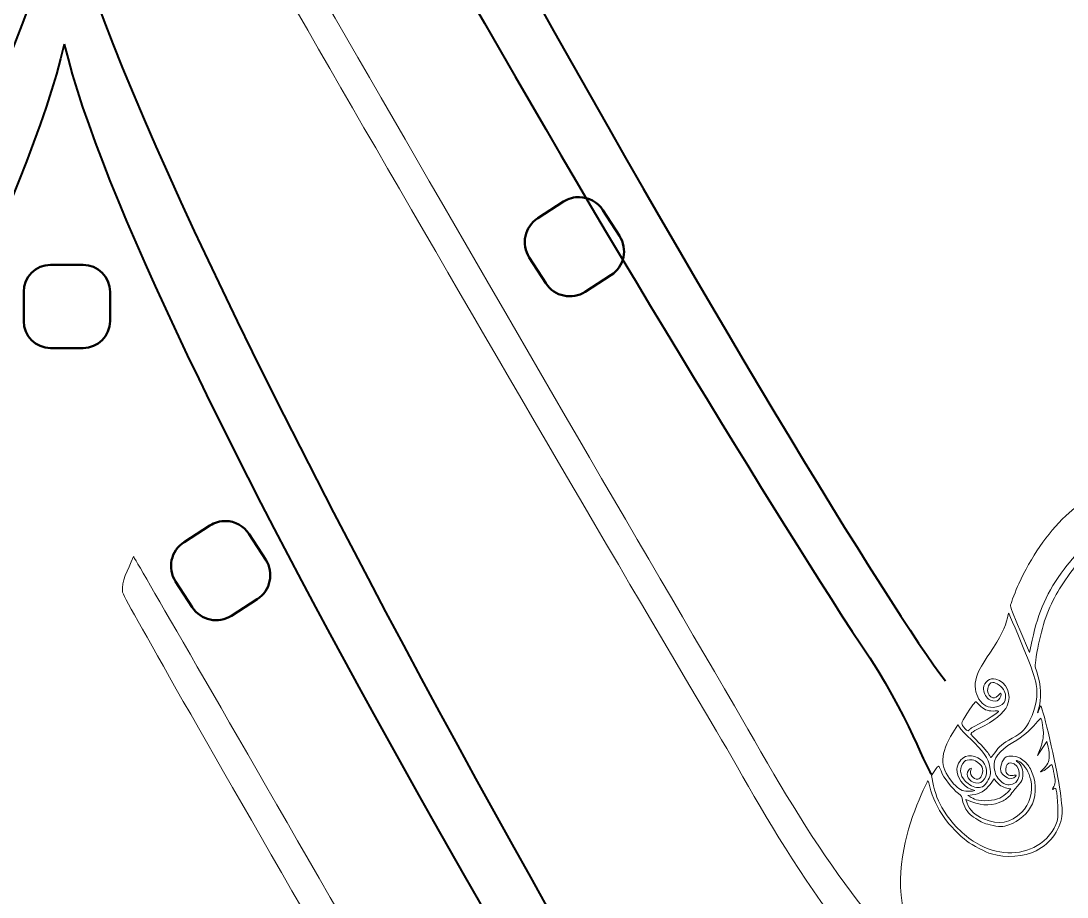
# Model space of a CAD drawing. Header units: centimetres. Extents: x -23.9 to 25.8, y -49.2 to 14.5.
# Drawn here: x -15.14 to -9.07, y 2.59 to 7.68 of the extents above; entities that cross this region are included whole.
import ezdxf

# ---------------------------------------------------------------- set-up
doc = ezdxf.new("R2010")
doc.units = ezdxf.units.CM
doc.header["$MEASUREMENT"] = 0
doc.layers.add('layer 1', color=7, linetype='Continuous')

msp = doc.modelspace()

# ---------------------------------------------------------------- linework, layer by layer
at = {"layer": 'layer 1', "color": 5, "lineweight": 40}
for points in [[(-14.87759, 13.48093), (-15.36883, 11.4092), (-19.29638, 4.65681), (-19.92464, 3.84612)], [(-14.8591, 13.48093), (-14.36783, 11.4092), (-10.40775, 4.65681), (-9.77953, 3.84612)], [(-14.9068, 8.37737), (-15.39804, 6.3055), (-19.32559, -0.44676), (-19.95371, -1.25758)], [(-14.88831, 8.37737), (-14.39704, 6.3055), (-10.437, -0.44676), (-9.80874, -1.25758)]]:
    msp.add_open_spline(points, degree=3, dxfattribs=at)
for points in [[(-14.86365, 12.64558), (-15.28134, 10.8843), (-18.15564, 6.04243), (-19.38291, 4.13204), (-19.38291, 4.13204), (-19.68045, 3.71506), (-19.80335, 3.35278), (-19.84375, 3.30426)], [(-14.86365, 12.64558), (-14.44597, 10.8843), (-11.5485, 6.04243), (-10.32122, 4.13204), (-10.32122, 4.13204), (-10.02372, 3.71506), (-9.90078, 3.35278), (-9.86042, 3.30426)], [(-14.89286, 7.54189), (-15.31055, 5.78074), (-18.18488, 0.93887), (-19.41202, -0.97152), (-19.41202, -0.97152), (-19.70966, -1.38864), (-19.83246, -1.75078), (-19.87296, -1.79944)], [(-14.89286, 7.54189), (-14.47518, 5.78074), (-11.57771, 0.93887), (-10.35043, -0.97152), (-10.35043, -0.97152), (-10.05293, -1.38864), (-9.92999, -1.75078), (-9.88963, -1.79944)]]:
    msp.add_open_spline(points, degree=3, knots=[0, 0, 0, 0, 0.3333333, 0.3333333, 0.3333333, 0.3333333, 1, 1, 1, 1], dxfattribs=at)
at = {"layer": 'layer 1', "color": 5, "lineweight": 20}
for points, knots in [([(-8.34443, 4.38492), (-8.3421, 4.383), (-8.32788, 4.36355), (-8.31303, 4.34164), (-8.31303, 4.34164), (-8.31303, 4.34164), (-8.28601, 4.30184), (-8.28601, 4.30184), (-8.28601, 4.30184), (-8.28601, 4.30184), (-8.31426, 4.30376), (-8.31426, 4.30376), (-8.31426, 4.30376), (-8.38729, 4.30857), (-8.48402, 4.25843), (-8.53186, 4.19103), (-8.53186, 4.19103), (-8.55983, 4.15136), (-8.57909, 4.09732), (-8.58629, 4.0385), (-8.58629, 4.0385), (-8.59663, 3.95249), (-8.58283, 3.86073), (-8.54107, 3.73945), (-8.54107, 3.73945), (-8.53034, 3.70802), (-8.5138, 3.65927), (-8.50455, 3.63086), (-8.50455, 3.63086), (-8.4952, 3.6026), (-8.47838, 3.55202), (-8.46723, 3.51854), (-8.46723, 3.51854), (-8.43347, 3.41783), (-8.42627, 3.39535), (-8.39995, 3.31076), (-8.39995, 3.31076), (-8.38605, 3.2661), (-8.37022, 3.2125), (-8.36454, 3.19154), (-8.36454, 3.19154), (-8.35903, 3.17061), (-8.34499, 3.11825), (-8.33342, 3.07511), (-8.33342, 3.07511), (-8.32196, 3.0321), (-8.30336, 2.95464), (-8.29207, 2.90313), (-8.29207, 2.90313), (-8.27359, 2.81907), (-8.26809, 2.78915), (-8.25073, 2.67821), (-8.25073, 2.67821), (-8.22332, 2.50431), (-8.22593, 2.30272), (-8.25733, 2.16916), (-8.25733, 2.16916), (-8.31218, 1.93587), (-8.47767, 1.73522), (-8.7001, 1.63272), (-8.7001, 1.63272), (-8.94761, 1.51848), (-9.22168, 1.52703), (-9.50764, 1.65765), (-9.50764, 1.65765), (-9.55188, 1.67791), (-9.62752, 1.71923), (-9.69119, 1.7581), (-9.69119, 1.7581), (-10.38944, 2.20072), (-10.79913, 3.03321), (-11.10728, 3.55313), (-11.10728, 3.55313), (-12.34461, 5.63964), (-14.5434, 9.45557), (-14.52576, 9.46382), (-14.52576, 9.46382), (-14.53155, 9.53122), (-14.49874, 9.58509), (-14.46209, 9.67079), (-14.46209, 9.67079), (-14.46057, 9.67564), (-12.22057, 5.77152), (-11.00321, 3.70072), (-11.00321, 3.70072), (-10.58883, 2.96608), (-10.23704, 2.39091), (-9.72605, 1.99637), (-9.72605, 1.99637), (-9.46587, 1.80332), (-9.2075, 1.71015), (-8.98606, 1.7296), (-8.98606, 1.7296), (-8.8634, 1.74033), (-8.74296, 1.79464), (-8.63106, 1.88984), (-8.63106, 1.88984), (-8.59924, 1.91686), (-8.58559, 1.93311), (-8.53542, 2.00394), (-8.53542, 2.00394), (-8.46846, 2.0985), (-8.45439, 2.12895), (-8.42394, 2.24457), (-8.42394, 2.24457), (-8.34746, 2.53463), (-8.40768, 2.94596), (-8.59867, 3.43671), (-8.59867, 3.43671), (-8.63215, 3.52282), (-8.63741, 3.53755), (-8.66083, 3.6128), (-8.66083, 3.6128), (-8.74628, 3.88801), (-8.7522, 4.067), (-8.68066, 4.20866), (-8.68066, 4.20866), (-8.63935, 4.29067), (-8.55747, 4.3509), (-8.45799, 4.3728), (-8.45799, 4.3728), (-8.41706, 4.38175), (-8.34979, 4.38892), (-8.34443, 4.38492)], [0, 0, 0, 0, 0.03125, 0.03125, 0.03125, 0.03125, 0.0625, 0.0625, 0.0625, 0.0625, 0.09375, 0.09375, 0.09375, 0.09375, 0.125, 0.125, 0.125, 0.125, 0.15625, 0.15625, 0.15625, 0.15625, 0.1875, 0.1875, 0.1875, 0.1875, 0.21875, 0.21875, 0.21875, 0.21875, 0.25, 0.25, 0.25, 0.25, 0.28125, 0.28125, 0.28125, 0.28125, 0.3125, 0.3125, 0.3125, 0.3125, 0.34375, 0.34375, 0.34375, 0.34375, 0.375, 0.375, 0.375, 0.375, 0.40625, 0.40625, 0.40625, 0.40625, 0.4375, 0.4375, 0.4375, 0.4375, 0.46875, 0.46875, 0.46875, 0.46875, 0.5, 0.5, 0.5, 0.5, 0.53125, 0.53125, 0.53125, 0.53125, 0.5625, 0.5625, 0.5625, 0.5625, 0.59375, 0.59375, 0.59375, 0.59375, 0.625, 0.625, 0.625, 0.625, 0.65625, 0.65625, 0.65625, 0.65625, 0.6875, 0.6875, 0.6875, 0.6875, 0.71875, 0.71875, 0.71875, 0.71875, 0.75, 0.75, 0.75, 0.75, 0.78125, 0.78125, 0.78125, 0.78125, 0.8125, 0.8125, 0.8125, 0.8125, 0.84375, 0.84375, 0.84375, 0.84375, 0.875, 0.875, 0.875, 0.875, 0.90625, 0.90625, 0.90625, 0.90625, 0.9375, 0.9375, 0.9375, 0.9375, 1, 1, 1, 1]), ([(-8.19118, 5.1099), (-8.19118, 5.10882), (-8.20332, 5.09694), (-8.21834, 5.08331), (-8.21834, 5.08331), (-8.23404, 5.06911), (-8.26752, 5.029), (-8.29715, 4.9892), (-8.29715, 4.9892), (-8.29715, 4.9892), (-8.34855, 4.91988), (-8.34855, 4.91988), (-8.34855, 4.91988), (-8.34855, 4.91988), (-8.39032, 4.91133), (-8.39032, 4.91133), (-8.39032, 4.91133), (-8.43703, 4.90184), (-8.54135, 4.87509), (-8.54357, 4.87206), (-8.54357, 4.87206), (-8.54438, 4.87095), (-8.56273, 4.86422), (-8.58449, 4.85719), (-8.58449, 4.85719), (-8.63547, 4.8405), (-8.76116, 4.78), (-8.81736, 4.745), (-8.81736, 4.745), (-8.92873, 4.67568), (-9.00811, 4.60266), (-9.08953, 4.49448), (-9.08953, 4.49448), (-9.18753, 4.36466), (-9.24069, 4.24628), (-9.27558, 4.08204), (-9.27558, 4.08204), (-9.27558, 4.08204), (-9.29086, 4.00996), (-9.29086, 4.00996), (-9.29086, 4.00996), (-9.29086, 4.00996), (-9.34723, 4.1413), (-9.34723, 4.1413), (-9.34723, 4.1413), (-9.38664, 4.23319), (-9.40276, 4.2766), (-9.40071, 4.28612), (-9.40071, 4.28612), (-9.39754, 4.3014), (-9.3708, 4.37102), (-9.35397, 4.40793), (-9.35397, 4.40793), (-9.2819, 4.56599), (-9.18905, 4.70048), (-9.08099, 4.80288), (-9.08099, 4.80288), (-8.88188, 4.99155), (-8.62997, 5.09889), (-8.35145, 5.11377), (-8.35145, 5.11377), (-8.29701, 5.11666), (-8.19189, 5.11417), (-8.19118, 5.1099)], [0, 0, 0, 0, 0.0588235, 0.0588235, 0.0588235, 0.0588235, 0.1176471, 0.1176471, 0.1176471, 0.1176471, 0.1764706, 0.1764706, 0.1764706, 0.1764706, 0.2352941, 0.2352941, 0.2352941, 0.2352941, 0.2941176, 0.2941176, 0.2941176, 0.2941176, 0.3529412, 0.3529412, 0.3529412, 0.3529412, 0.4117647, 0.4117647, 0.4117647, 0.4117647, 0.4705882, 0.4705882, 0.4705882, 0.4705882, 0.5294118, 0.5294118, 0.5294118, 0.5294118, 0.5882353, 0.5882353, 0.5882353, 0.5882353, 0.6470588, 0.6470588, 0.6470588, 0.6470588, 0.7058824, 0.7058824, 0.7058824, 0.7058824, 0.7647059, 0.7647059, 0.7647059, 0.7647059, 0.8235294, 0.8235294, 0.8235294, 0.8235294, 0.8823529, 0.8823529, 0.8823529, 0.8823529, 1, 1, 1, 1]), ([(-8.37159, 4.87014), (-8.37036, 4.86752), (-8.37268, 4.85786), (-8.37695, 4.84851), (-8.37695, 4.84851), (-8.39819, 4.8011), (-8.41594, 4.71068), (-8.41594, 4.65004), (-8.41594, 4.65004), (-8.41594, 4.58076), (-8.39075, 4.47395), (-8.36235, 4.42267), (-8.36235, 4.42267), (-8.35572, 4.41069), (-8.35642, 4.41042), (-8.40839, 4.40366), (-8.40839, 4.40366), (-8.49051, 4.39293), (-8.54396, 4.37334), (-8.60735, 4.33105), (-8.60735, 4.33105), (-8.633, 4.31382), (-8.64249, 4.30349), (-8.676, 4.25594), (-8.676, 4.25594), (-8.71058, 4.20688), (-8.71622, 4.19601), (-8.72726, 4.15728), (-8.72726, 4.15728), (-8.76667, 4.01851), (-8.75827, 3.8792), (-8.69706, 3.65967), (-8.69706, 3.65967), (-8.676, 3.58386), (-8.66454, 3.55081), (-8.60859, 3.40279), (-8.60859, 3.40279), (-8.5761, 3.31668), (-8.54784, 3.23494), (-8.52, 3.14634), (-8.52, 3.14634), (-8.47326, 2.99792), (-8.43043, 2.78764), (-8.41925, 2.65274), (-8.41925, 2.65274), (-8.39004, 2.30134), (-8.47548, 2.0453), (-8.67516, 1.88573), (-8.67516, 1.88573), (-8.82537, 1.7657), (-8.97378, 1.72684), (-9.16382, 1.75756), (-9.16382, 1.75756), (-9.3067, 1.78085), (-9.48298, 1.85568), (-9.63884, 1.95929), (-9.63884, 1.95929), (-10.27038, 2.41073), (-9.99313, 3.02935), (-9.88578, 3.25756), (-9.88578, 3.25756), (-9.88025, 3.27092), (-9.87986, 3.27011), (-9.86977, 3.2304), (-9.86977, 3.2304), (-9.85365, 3.16674), (-9.82775, 3.11162), (-9.7827, 3.04546), (-9.7827, 3.04546), (-9.76175, 3.01461), (-9.68982, 2.94115), (-9.65634, 2.91635), (-9.65634, 2.91635), (-9.62035, 2.88977), (-9.54539, 2.85046), (-9.51258, 2.84097), (-9.51258, 2.84097), (-9.42523, 2.81591), (-9.32395, 2.82277), (-9.25241, 2.85901), (-9.25241, 2.85901), (-9.16686, 2.90215), (-9.10498, 2.99172), (-9.10195, 3.07676), (-9.10195, 3.07676), (-9.10085, 3.1065), (-9.10223, 3.12114), (-9.11352, 3.20765), (-9.11352, 3.20765), (-9.12675, 3.30827), (-9.20048, 3.63884), (-9.22129, 3.69012), (-9.22129, 3.69012), (-9.22651, 3.70308), (-9.22679, 3.70321), (-9.23036, 3.69177), (-9.23036, 3.69177), (-9.23244, 3.68531), (-9.23755, 3.67303), (-9.24168, 3.66462), (-9.24168, 3.66462), (-9.24623, 3.65566), (-9.24581, 3.66034), (-9.24055, 3.67592), (-9.24055, 3.67592), (-9.21907, 3.74262), (-9.22224, 3.82088), (-9.24951, 3.89808), (-9.24951, 3.89808), (-9.26098, 3.93045), (-9.26098, 3.93583), (-9.248, 4.01023), (-9.248, 4.01023), (-9.22514, 4.14267), (-9.18848, 4.25345), (-9.13694, 4.34605), (-9.13694, 4.34605), (-9.08995, 4.43055), (-8.99654, 4.5529), (-8.94704, 4.59479), (-8.94704, 4.59479), (-8.85444, 4.67306), (-8.78928, 4.71798), (-8.71072, 4.75769), (-8.71072, 4.75769), (-8.69403, 4.7661), (-8.67999, 4.77354), (-8.67957, 4.77421), (-8.67957, 4.77421), (-8.67653, 4.77848), (-8.55211, 4.8266), (-8.51436, 4.83801), (-8.51436, 4.83801), (-8.44268, 4.85978), (-8.37378, 4.87536), (-8.37145, 4.87014), (-8.37145, 4.87014), (-8.37145, 4.87014), (-8.37159, 4.87014), (-8.37159, 4.87014)], [0, 0, 0, 0, 0.0277778, 0.0277778, 0.0277778, 0.0277778, 0.0555556, 0.0555556, 0.0555556, 0.0555556, 0.0833333, 0.0833333, 0.0833333, 0.0833333, 0.1111111, 0.1111111, 0.1111111, 0.1111111, 0.1388889, 0.1388889, 0.1388889, 0.1388889, 0.1666667, 0.1666667, 0.1666667, 0.1666667, 0.1944444, 0.1944444, 0.1944444, 0.1944444, 0.2222222, 0.2222222, 0.2222222, 0.2222222, 0.25, 0.25, 0.25, 0.25, 0.2777778, 0.2777778, 0.2777778, 0.2777778, 0.3055556, 0.3055556, 0.3055556, 0.3055556, 0.3333333, 0.3333333, 0.3333333, 0.3333333, 0.3611111, 0.3611111, 0.3611111, 0.3611111, 0.3888889, 0.3888889, 0.3888889, 0.3888889, 0.4166667, 0.4166667, 0.4166667, 0.4166667, 0.4444444, 0.4444444, 0.4444444, 0.4444444, 0.4722222, 0.4722222, 0.4722222, 0.4722222, 0.5, 0.5, 0.5, 0.5, 0.5277778, 0.5277778, 0.5277778, 0.5277778, 0.5555556, 0.5555556, 0.5555556, 0.5555556, 0.5833333, 0.5833333, 0.5833333, 0.5833333, 0.6111111, 0.6111111, 0.6111111, 0.6111111, 0.6388889, 0.6388889, 0.6388889, 0.6388889, 0.6666667, 0.6666667, 0.6666667, 0.6666667, 0.6944444, 0.6944444, 0.6944444, 0.6944444, 0.7222222, 0.7222222, 0.7222222, 0.7222222, 0.75, 0.75, 0.75, 0.75, 0.7777778, 0.7777778, 0.7777778, 0.7777778, 0.8055556, 0.8055556, 0.8055556, 0.8055556, 0.8333333, 0.8333333, 0.8333333, 0.8333333, 0.8611111, 0.8611111, 0.8611111, 0.8611111, 0.8888889, 0.8888889, 0.8888889, 0.8888889, 0.9166667, 0.9166667, 0.9166667, 0.9166667, 0.9444444, 0.9444444, 0.9444444, 0.9444444, 1, 1, 1, 1]), ([(-8.37364, -0.71878), (-8.37117, -0.7207), (-8.35713, -0.74015), (-8.34224, -0.76205), (-8.34224, -0.76205), (-8.34224, -0.76205), (-8.31522, -0.80186), (-8.31522, -0.80186), (-8.31522, -0.80186), (-8.31522, -0.80186), (-8.34347, -0.79994), (-8.34347, -0.79994), (-8.34347, -0.79994), (-8.4165, -0.79513), (-8.51323, -0.84527), (-8.56093, -0.91267), (-8.56093, -0.91267), (-8.58904, -0.95234), (-8.60834, -1.00625), (-8.6155, -1.0652), (-8.6155, -1.0652), (-8.62584, -1.15108), (-8.6119, -1.24297), (-8.57028, -1.36425), (-8.57028, -1.36425), (-8.55955, -1.39567), (-8.54301, -1.44447), (-8.53362, -1.47283), (-8.53362, -1.47283), (-8.52441, -1.5011), (-8.50759, -1.55167), (-8.49644, -1.58515), (-8.49644, -1.58515), (-8.46268, -1.68573), (-8.45538, -1.70821), (-8.42916, -1.79297), (-8.42916, -1.79297), (-8.41526, -1.83759), (-8.39928, -1.8912), (-8.39378, -1.91216), (-8.39378, -1.91216), (-8.3881, -1.93309), (-8.3742, -1.98548), (-8.36263, -2.02845), (-8.36263, -2.02845), (-8.3512, -2.07159), (-8.33243, -2.14905), (-8.32128, -2.20057), (-8.32128, -2.20057), (-8.3028, -2.28463), (-8.2973, -2.31454), (-8.2798, -2.42549), (-8.2798, -2.42549), (-8.25253, -2.59939), (-8.25514, -2.80098), (-8.28657, -2.93454), (-8.28657, -2.93454), (-8.34139, -3.16783), (-8.50692, -3.36835), (-8.72931, -3.47101), (-8.72931, -3.47101), (-8.97682, -3.58508), (-9.25089, -3.5767), (-9.53685, -3.44604), (-9.53685, -3.44604), (-9.58109, -3.42579), (-9.65673, -3.38446), (-9.7204, -3.3456), (-9.7204, -3.3456), (-10.41865, -2.90297), (-10.82834, -2.07035), (-11.13649, -1.55056), (-11.13649, -1.55056), (-12.37382, 0.53605), (-14.57261, 4.35184), (-14.55497, 4.36012), (-14.55497, 4.36012), (-14.56076, 4.42752), (-14.52781, 4.48139), (-14.4913, 4.56723), (-14.4913, 4.56723), (-14.48964, 4.57208), (-12.24978, 0.66782), (-11.03231, -1.40298), (-11.03231, -1.40298), (-10.61804, -2.13748), (-10.26625, -2.71279), (-9.75526, -3.10733), (-9.75526, -3.10733), (-9.49508, -3.30041), (-9.23657, -3.39355), (-9.01527, -3.37413), (-9.01527, -3.37413), (-8.89261, -3.36337), (-8.77217, -3.30895), (-8.66027, -3.21386), (-8.66027, -3.21386), (-8.62845, -3.18671), (-8.6148, -3.17059), (-8.56463, -3.09976), (-8.56463, -3.09976), (-8.49767, -3.00523), (-8.48349, -2.97478), (-8.45301, -2.85916), (-8.45301, -2.85916), (-8.37667, -2.56907), (-8.43689, -2.15774), (-8.62788, -1.66699), (-8.62788, -1.66699), (-8.6614, -1.58088), (-8.66662, -1.56614), (-8.6899, -1.4909), (-8.6899, -1.4909), (-8.77549, -1.21568), (-8.78141, -1.0367), (-8.7099, -0.89504), (-8.7099, -0.89504), (-8.66842, -0.8129), (-8.58668, -0.75266), (-8.4872, -0.73089), (-8.4872, -0.73089), (-8.44627, -0.72194), (-8.37889, -0.71477), (-8.37364, -0.71878)], [0, 0, 0, 0, 0.03125, 0.03125, 0.03125, 0.03125, 0.0625, 0.0625, 0.0625, 0.0625, 0.09375, 0.09375, 0.09375, 0.09375, 0.125, 0.125, 0.125, 0.125, 0.15625, 0.15625, 0.15625, 0.15625, 0.1875, 0.1875, 0.1875, 0.1875, 0.21875, 0.21875, 0.21875, 0.21875, 0.25, 0.25, 0.25, 0.25, 0.28125, 0.28125, 0.28125, 0.28125, 0.3125, 0.3125, 0.3125, 0.3125, 0.34375, 0.34375, 0.34375, 0.34375, 0.375, 0.375, 0.375, 0.375, 0.40625, 0.40625, 0.40625, 0.40625, 0.4375, 0.4375, 0.4375, 0.4375, 0.46875, 0.46875, 0.46875, 0.46875, 0.5, 0.5, 0.5, 0.5, 0.53125, 0.53125, 0.53125, 0.53125, 0.5625, 0.5625, 0.5625, 0.5625, 0.59375, 0.59375, 0.59375, 0.59375, 0.625, 0.625, 0.625, 0.625, 0.65625, 0.65625, 0.65625, 0.65625, 0.6875, 0.6875, 0.6875, 0.6875, 0.71875, 0.71875, 0.71875, 0.71875, 0.75, 0.75, 0.75, 0.75, 0.78125, 0.78125, 0.78125, 0.78125, 0.8125, 0.8125, 0.8125, 0.8125, 0.84375, 0.84375, 0.84375, 0.84375, 0.875, 0.875, 0.875, 0.875, 0.90625, 0.90625, 0.90625, 0.90625, 0.9375, 0.9375, 0.9375, 0.9375, 1, 1, 1, 1]), ([(-9.41324, 4.23858), (-9.412, 4.24022), (-9.346, 4.08672), (-9.31347, 4.00693), (-9.31347, 4.00693), (-9.28204, 3.92977), (-9.25876, 3.86059), (-9.25174, 3.82351), (-9.25174, 3.82351), (-9.24069, 3.76439), (-9.25354, 3.69231), (-9.28867, 3.61707), (-9.28867, 3.61707), (-9.31305, 3.56471), (-9.32917, 3.54846), (-9.39257, 3.51222), (-9.39257, 3.51222), (-9.4488, 3.47998), (-9.46753, 3.4644), (-9.4929, 3.42843), (-9.4929, 3.42843), (-9.50461, 3.41204), (-9.51466, 3.39922), (-9.51537, 3.39976), (-9.51537, 3.39976), (-9.51604, 3.40047), (-9.52225, 3.41009), (-9.52884, 3.4214), (-9.52884, 3.4214), (-9.53918, 3.43889), (-9.56881, 3.47157), (-9.62272, 3.5246), (-9.62272, 3.5246), (-9.6333, 3.5351), (-9.63372, 3.53772), (-9.62533, 3.54529), (-9.62533, 3.54529), (-9.62007, 3.55011), (-9.59901, 3.56195), (-9.57848, 3.57188), (-9.57848, 3.57188), (-9.50006, 3.60936), (-9.43761, 3.66021), (-9.41998, 3.70099), (-9.41998, 3.70099), (-9.39242, 3.76523), (-9.42372, 3.83784), (-9.48697, 3.85605), (-9.48697, 3.85605), (-9.51964, 3.86554), (-9.55463, 3.83976), (-9.55795, 3.80352), (-9.55795, 3.80352), (-9.55985, 3.78353), (-9.54539, 3.752), (-9.5287, 3.73959), (-9.5287, 3.73959), (-9.51646, 3.7305), (-9.4918, 3.72539), (-9.47868, 3.72912), (-9.47868, 3.72912), (-9.46862, 3.73202), (-9.45525, 3.75406), (-9.4561, 3.76661), (-9.4561, 3.76661), (-9.45677, 3.77707), (-9.45843, 3.77653), (-9.47265, 3.76122), (-9.47265, 3.76122), (-9.48916, 3.74319), (-9.49854, 3.7415), (-9.51523, 3.75365), (-9.51523, 3.75365), (-9.53107, 3.76523), (-9.53727, 3.78108), (-9.53382, 3.80063), (-9.53382, 3.80063), (-9.52927, 3.82502), (-9.52182, 3.83428), (-9.50489, 3.83593), (-9.50489, 3.83593), (-9.48602, 3.83771), (-9.44756, 3.81002), (-9.43776, 3.7874), (-9.43776, 3.7874), (-9.41461, 3.7342), (-9.44231, 3.69355), (-9.50295, 3.69177), (-9.50295, 3.69177), (-9.58204, 3.68928), (-9.62974, 3.79043), (-9.5939, 3.88415), (-9.5939, 3.88415), (-9.58536, 3.90632), (-9.56179, 3.94603), (-9.52168, 4.00609), (-9.52168, 4.00609), (-9.45942, 4.0994), (-9.43045, 4.15768), (-9.41945, 4.21169), (-9.41945, 4.21169), (-9.41655, 4.22562), (-9.4138, 4.23773), (-9.41324, 4.23858)], [0, 0, 0, 0, 0.037037, 0.037037, 0.037037, 0.037037, 0.0740741, 0.0740741, 0.0740741, 0.0740741, 0.1111111, 0.1111111, 0.1111111, 0.1111111, 0.1481481, 0.1481481, 0.1481481, 0.1481481, 0.1851852, 0.1851852, 0.1851852, 0.1851852, 0.2222222, 0.2222222, 0.2222222, 0.2222222, 0.2592593, 0.2592593, 0.2592593, 0.2592593, 0.2962963, 0.2962963, 0.2962963, 0.2962963, 0.3333333, 0.3333333, 0.3333333, 0.3333333, 0.3703704, 0.3703704, 0.3703704, 0.3703704, 0.4074074, 0.4074074, 0.4074074, 0.4074074, 0.4444444, 0.4444444, 0.4444444, 0.4444444, 0.4814815, 0.4814815, 0.4814815, 0.4814815, 0.5185185, 0.5185185, 0.5185185, 0.5185185, 0.5555556, 0.5555556, 0.5555556, 0.5555556, 0.5925926, 0.5925926, 0.5925926, 0.5925926, 0.6296296, 0.6296296, 0.6296296, 0.6296296, 0.6666667, 0.6666667, 0.6666667, 0.6666667, 0.7037037, 0.7037037, 0.7037037, 0.7037037, 0.7407407, 0.7407407, 0.7407407, 0.7407407, 0.7777778, 0.7777778, 0.7777778, 0.7777778, 0.8148148, 0.8148148, 0.8148148, 0.8148148, 0.8518519, 0.8518519, 0.8518519, 0.8518519, 0.8888889, 0.8888889, 0.8888889, 0.8888889, 0.9259259, 0.9259259, 0.9259259, 0.9259259, 1, 1, 1, 1]), ([(-9.47099, 3.66929), (-9.47014, 3.66889), (-9.46986, 3.66822), (-9.47028, 3.66764), (-9.47028, 3.66764), (-9.47857, 3.6562), (-9.59033, 3.58813), (-9.62339, 3.5745), (-9.62339, 3.5745), (-9.62836, 3.57258), (-9.63482, 3.5676), (-9.63757, 3.5636), (-9.63757, 3.5636), (-9.64046, 3.55963), (-9.64487, 3.55603), (-9.64752, 3.55589), (-9.64752, 3.55589), (-9.65411, 3.55522), (-9.65867, 3.55906), (-9.67436, 3.57864), (-9.67436, 3.57864), (-9.69034, 3.59863), (-9.68911, 3.6022), (-9.63662, 3.68033), (-9.63662, 3.68033), (-9.60808, 3.72263), (-9.603, 3.72841), (-9.59887, 3.72195), (-9.59887, 3.72195), (-9.59626, 3.71795), (-9.58465, 3.70624), (-9.57308, 3.69618), (-9.57308, 3.69618), (-9.54923, 3.67508), (-9.52651, 3.66822), (-9.48986, 3.67067), (-9.48986, 3.67067), (-9.48048, 3.67151), (-9.47317, 3.67084), (-9.47085, 3.66929), (-9.47085, 3.66929), (-9.47085, 3.66929), (-9.47099, 3.66929), (-9.47099, 3.66929)], [0, 0, 0, 0, 0.0833333, 0.0833333, 0.0833333, 0.0833333, 0.1666667, 0.1666667, 0.1666667, 0.1666667, 0.25, 0.25, 0.25, 0.25, 0.3333333, 0.3333333, 0.3333333, 0.3333333, 0.4166667, 0.4166667, 0.4166667, 0.4166667, 0.5, 0.5, 0.5, 0.5, 0.5833333, 0.5833333, 0.5833333, 0.5833333, 0.6666667, 0.6666667, 0.6666667, 0.6666667, 0.75, 0.75, 0.75, 0.75, 0.8333333, 0.8333333, 0.8333333, 0.8333333, 1, 1, 1, 1]), ([(-9.22457, 3.62797), (-9.22044, 3.62494), (-9.20997, 3.5566), (-9.21053, 3.53577), (-9.21053, 3.53577), (-9.2112, 3.50919), (-9.21935, 3.47446), (-9.23244, 3.44179), (-9.23244, 3.44179), (-9.23244, 3.44179), (-9.24457, 3.41174), (-9.24457, 3.41174), (-9.24457, 3.41174), (-9.24457, 3.41174), (-9.21755, 3.45282), (-9.21755, 3.45282), (-9.21755, 3.45282), (-9.21755, 3.45282), (-9.19067, 3.49388), (-9.19067, 3.49388), (-9.19067, 3.49388), (-9.19067, 3.49388), (-9.18213, 3.45999), (-9.18213, 3.45999), (-9.18213, 3.45999), (-9.17758, 3.44138), (-9.17525, 3.41285), (-9.17719, 3.3966), (-9.17719, 3.3966), (-9.18062, 3.36682), (-9.19219, 3.34878), (-9.22443, 3.32189), (-9.22443, 3.32189), (-9.23202, 3.3157), (-9.23011, 3.31557), (-9.21551, 3.32122), (-9.21551, 3.32122), (-9.20528, 3.32523), (-9.18972, 3.33583), (-9.18076, 3.34491), (-9.18076, 3.34491), (-9.1718, 3.35403), (-9.16326, 3.36036), (-9.16146, 3.35911), (-9.16146, 3.35911), (-9.15857, 3.35692), (-9.1441, 3.28787), (-9.14178, 3.26432), (-9.14178, 3.26432), (-9.14107, 3.25769), (-9.14506, 3.24309), (-9.15059, 3.23192), (-9.15059, 3.23192), (-9.15899, 3.21496), (-9.15899, 3.21263), (-9.15098, 3.21802), (-9.15098, 3.21802), (-9.14562, 3.22172), (-9.14026, 3.2231), (-9.13888, 3.22105), (-9.13888, 3.22105), (-9.13073, 3.20903), (-9.12234, 3.08749), (-9.12731, 3.05169), (-9.12731, 3.05169), (-9.13461, 2.99862), (-9.17525, 2.93758), (-9.22679, 2.90188), (-9.22679, 2.90188), (-9.3278, 2.83229), (-9.45487, 2.82842), (-9.57848, 2.89155), (-9.57848, 2.89155), (-9.64766, 2.92668), (-9.72068, 2.99297), (-9.77222, 3.0675), (-9.77222, 3.0675), (-9.81286, 3.12609), (-9.83326, 3.17199), (-9.84761, 3.23659), (-9.84761, 3.23659), (-9.84761, 3.23659), (-9.8607, 3.29585), (-9.8607, 3.29585), (-9.8607, 3.29585), (-9.8607, 3.29585), (-9.83975, 3.32563), (-9.83975, 3.32563), (-9.83975, 3.32563), (-9.81699, 3.3576), (-9.81798, 3.35773), (-9.80475, 3.323), (-9.80475, 3.323), (-9.78916, 3.28182), (-9.74065, 3.21883), (-9.70347, 3.19127), (-9.70347, 3.19127), (-9.68431, 3.17693), (-9.68195, 3.17306), (-9.67962, 3.15186), (-9.67962, 3.15186), (-9.67824, 3.1385), (-9.66971, 3.11616), (-9.66004, 3.10045), (-9.66004, 3.10045), (-9.64487, 3.07565), (-9.63884, 3.06999), (-9.60342, 3.04644), (-9.60342, 3.04644), (-9.5698, 3.02396), (-9.5571, 3.01831), (-9.52045, 3.00963), (-9.52045, 3.00963), (-9.46809, 2.99724), (-9.44562, 2.99711), (-9.41035, 3.00868), (-9.41035, 3.00868), (-9.35358, 3.02743), (-9.29763, 3.07814), (-9.27446, 3.13188), (-9.27446, 3.13188), (-9.24842, 3.19211), (-9.25297, 3.27243), (-9.28578, 3.33418), (-9.28578, 3.33418), (-9.29873, 3.35844), (-9.30684, 3.36766), (-9.33002, 3.38489), (-9.33002, 3.38489), (-9.35496, 3.40349), (-9.36198, 3.40639), (-9.38801, 3.40844), (-9.38801, 3.40844), (-9.40428, 3.40982), (-9.42178, 3.40804), (-9.42703, 3.40444), (-9.42703, 3.40444), (-9.45017, 3.38876), (-9.46686, 3.33498), (-9.45525, 3.31352), (-9.45525, 3.31352), (-9.44795, 3.29999), (-9.4211, 3.27973), (-9.40703, 3.27697), (-9.40703, 3.27697), (-9.39479, 3.27465), (-9.36762, 3.28828), (-9.36928, 3.29585), (-9.36928, 3.29585), (-9.36995, 3.29874), (-9.37782, 3.29918), (-9.38692, 3.29683), (-9.38692, 3.29683), (-9.41077, 3.2905), (-9.42908, 3.30537), (-9.42869, 3.33071), (-9.42869, 3.33071), (-9.42813, 3.35635), (-9.41684, 3.37139), (-9.3992, 3.37001), (-9.3992, 3.37001), (-9.33979, 3.36544), (-9.33178, 3.26361), (-9.38939, 3.24625), (-9.38939, 3.24625), (-9.41684, 3.23811), (-9.43448, 3.24238), (-9.45734, 3.26294), (-9.45734, 3.26294), (-9.48076, 3.28387), (-9.49138, 3.30551), (-9.49621, 3.34229), (-9.49621, 3.34229), (-9.50309, 3.39481), (-9.47085, 3.43809), (-9.38759, 3.48822), (-9.38759, 3.48822), (-9.32518, 3.52598), (-9.29252, 3.55287), (-9.25491, 3.59779), (-9.25491, 3.59779), (-9.23988, 3.61555), (-9.22637, 3.62922), (-9.22471, 3.62797), (-9.22471, 3.62797), (-9.22471, 3.62797), (-9.22457, 3.62797), (-9.22457, 3.62797)], [0, 0, 0, 0, 0.0208333, 0.0208333, 0.0208333, 0.0208333, 0.0416667, 0.0416667, 0.0416667, 0.0416667, 0.0625, 0.0625, 0.0625, 0.0625, 0.0833333, 0.0833333, 0.0833333, 0.0833333, 0.1041667, 0.1041667, 0.1041667, 0.1041667, 0.125, 0.125, 0.125, 0.125, 0.1458333, 0.1458333, 0.1458333, 0.1458333, 0.1666667, 0.1666667, 0.1666667, 0.1666667, 0.1875, 0.1875, 0.1875, 0.1875, 0.2083333, 0.2083333, 0.2083333, 0.2083333, 0.2291667, 0.2291667, 0.2291667, 0.2291667, 0.25, 0.25, 0.25, 0.25, 0.2708333, 0.2708333, 0.2708333, 0.2708333, 0.2916667, 0.2916667, 0.2916667, 0.2916667, 0.3125, 0.3125, 0.3125, 0.3125, 0.3333333, 0.3333333, 0.3333333, 0.3333333, 0.3541667, 0.3541667, 0.3541667, 0.3541667, 0.375, 0.375, 0.375, 0.375, 0.3958333, 0.3958333, 0.3958333, 0.3958333, 0.4166667, 0.4166667, 0.4166667, 0.4166667, 0.4375, 0.4375, 0.4375, 0.4375, 0.4583333, 0.4583333, 0.4583333, 0.4583333, 0.4791667, 0.4791667, 0.4791667, 0.4791667, 0.5, 0.5, 0.5, 0.5, 0.5208333, 0.5208333, 0.5208333, 0.5208333, 0.5416667, 0.5416667, 0.5416667, 0.5416667, 0.5625, 0.5625, 0.5625, 0.5625, 0.5833333, 0.5833333, 0.5833333, 0.5833333, 0.6041667, 0.6041667, 0.6041667, 0.6041667, 0.625, 0.625, 0.625, 0.625, 0.6458333, 0.6458333, 0.6458333, 0.6458333, 0.6666667, 0.6666667, 0.6666667, 0.6666667, 0.6875, 0.6875, 0.6875, 0.6875, 0.7083333, 0.7083333, 0.7083333, 0.7083333, 0.7291667, 0.7291667, 0.7291667, 0.7291667, 0.75, 0.75, 0.75, 0.75, 0.7708333, 0.7708333, 0.7708333, 0.7708333, 0.7916667, 0.7916667, 0.7916667, 0.7916667, 0.8125, 0.8125, 0.8125, 0.8125, 0.8333333, 0.8333333, 0.8333333, 0.8333333, 0.8541667, 0.8541667, 0.8541667, 0.8541667, 0.875, 0.875, 0.875, 0.875, 0.8958333, 0.8958333, 0.8958333, 0.8958333, 0.9166667, 0.9166667, 0.9166667, 0.9166667, 0.9375, 0.9375, 0.9375, 0.9375, 0.9583333, 0.9583333, 0.9583333, 0.9583333, 1, 1, 1, 1]), ([(-9.70788, 3.58981), (-9.70788, 3.58981), (-9.69327, 3.56996), (-9.69327, 3.56996), (-9.69327, 3.56996), (-9.68526, 3.55919), (-9.65948, 3.5322), (-9.63619, 3.51), (-9.63619, 3.51), (-9.55738, 3.43506), (-9.53064, 3.3966), (-9.52087, 3.34437), (-9.52087, 3.34437), (-9.51357, 3.30578), (-9.51674, 3.28952), (-9.53742, 3.25934), (-9.53742, 3.25934), (-9.55216, 3.23757), (-9.55946, 3.23111), (-9.57269, 3.22778), (-9.57269, 3.22778), (-9.59665, 3.22172), (-9.61968, 3.22821), (-9.64724, 3.24874), (-9.64724, 3.24874), (-9.69133, 3.28182), (-9.70357, 3.32906), (-9.67768, 3.36587), (-9.67768, 3.36587), (-9.6653, 3.38324), (-9.66089, 3.38556), (-9.6387, 3.38707), (-9.6387, 3.38707), (-9.6169, 3.38845), (-9.61086, 3.38654), (-9.59072, 3.37166), (-9.59072, 3.37166), (-9.57104, 3.35706), (-9.56715, 3.35167), (-9.56373, 3.33404), (-9.56373, 3.33404), (-9.55848, 3.308), (-9.57336, 3.2763), (-9.59171, 3.27452), (-9.59171, 3.27452), (-9.61746, 3.27203), (-9.64477, 3.30854), (-9.6314, 3.32741), (-9.6314, 3.32741), (-9.62737, 3.33307), (-9.62699, 3.33761), (-9.63027, 3.33818), (-9.63027, 3.33818), (-9.63372, 3.33845), (-9.64074, 3.3328), (-9.64614, 3.32523), (-9.64614, 3.32523), (-9.6653, 3.29821), (-9.6442, 3.26099), (-9.60494, 3.25288), (-9.60494, 3.25288), (-9.56042, 3.24349), (-9.52831, 3.29296), (-9.54472, 3.34575), (-9.54472, 3.34575), (-9.55932, 3.39273), (-9.6169, 3.42193), (-9.66265, 3.40568), (-9.66265, 3.40568), (-9.68773, 3.39673), (-9.71063, 3.36325), (-9.71215, 3.33307), (-9.71215, 3.33307), (-9.71476, 3.28552), (-9.67863, 3.234), (-9.63111, 3.21731), (-9.63111, 3.21731), (-9.63111, 3.21731), (-9.60864, 3.20947), (-9.60864, 3.20947), (-9.60864, 3.20947), (-9.60864, 3.20947), (-9.62244, 3.20601), (-9.62244, 3.20601), (-9.62244, 3.20601), (-9.63002, 3.20409), (-9.64724, 3.20368), (-9.66075, 3.20506), (-9.66075, 3.20506), (-9.69049, 3.20836), (-9.71201, 3.22323), (-9.74273, 3.26196), (-9.74273, 3.26196), (-9.81371, 3.35127), (-9.81191, 3.41904), (-9.73543, 3.54445), (-9.73543, 3.54445), (-9.73543, 3.54445), (-9.70774, 3.58964), (-9.70774, 3.58964), (-9.70774, 3.58964), (-9.70774, 3.58964), (-9.70788, 3.58981), (-9.70788, 3.58981)], [0, 0, 0, 0, 0.037037, 0.037037, 0.037037, 0.037037, 0.0740741, 0.0740741, 0.0740741, 0.0740741, 0.1111111, 0.1111111, 0.1111111, 0.1111111, 0.1481481, 0.1481481, 0.1481481, 0.1481481, 0.1851852, 0.1851852, 0.1851852, 0.1851852, 0.2222222, 0.2222222, 0.2222222, 0.2222222, 0.2592593, 0.2592593, 0.2592593, 0.2592593, 0.2962963, 0.2962963, 0.2962963, 0.2962963, 0.3333333, 0.3333333, 0.3333333, 0.3333333, 0.3703704, 0.3703704, 0.3703704, 0.3703704, 0.4074074, 0.4074074, 0.4074074, 0.4074074, 0.4444444, 0.4444444, 0.4444444, 0.4444444, 0.4814815, 0.4814815, 0.4814815, 0.4814815, 0.5185185, 0.5185185, 0.5185185, 0.5185185, 0.5555556, 0.5555556, 0.5555556, 0.5555556, 0.5925926, 0.5925926, 0.5925926, 0.5925926, 0.6296296, 0.6296296, 0.6296296, 0.6296296, 0.6666667, 0.6666667, 0.6666667, 0.6666667, 0.7037037, 0.7037037, 0.7037037, 0.7037037, 0.7407407, 0.7407407, 0.7407407, 0.7407407, 0.7777778, 0.7777778, 0.7777778, 0.7777778, 0.8148148, 0.8148148, 0.8148148, 0.8148148, 0.8518519, 0.8518519, 0.8518519, 0.8518519, 0.8888889, 0.8888889, 0.8888889, 0.8888889, 0.9259259, 0.9259259, 0.9259259, 0.9259259, 1, 1, 1, 1]), ([(-9.3424, 3.3718), (-9.3176, 3.35332), (-9.29375, 3.31352), (-9.28412, 3.27105), (-9.28412, 3.27105), (-9.26881, 3.20382), (-9.28977, 3.12733), (-9.33538, 3.08322), (-9.33538, 3.08322), (-9.40276, 3.01804), (-9.46848, 3.00646), (-9.55819, 3.04408), (-9.55819, 3.04408), (-9.60645, 3.06434), (-9.63842, 3.09479), (-9.65344, 3.13504), (-9.65344, 3.13504), (-9.65344, 3.13504), (-9.66128, 3.156), (-9.66128, 3.156), (-9.66128, 3.156), (-9.66128, 3.156), (-9.6267, 3.14305), (-9.6267, 3.14305), (-9.6267, 3.14305), (-9.55985, 3.11808), (-9.5039, 3.12003), (-9.44467, 3.14924), (-9.44467, 3.14924), (-9.42386, 3.15957), (-9.41243, 3.16963), (-9.39285, 3.19487), (-9.39285, 3.19487), (-9.37905, 3.21263), (-9.36004, 3.23565), (-9.35069, 3.24598), (-9.35069, 3.24598), (-9.33633, 3.26156), (-9.33291, 3.26954), (-9.33016, 3.2938), (-9.33016, 3.2938), (-9.32642, 3.32741), (-9.3369, 3.35719), (-9.35852, 3.37371), (-9.35852, 3.37371), (-9.37284, 3.38475), (-9.37284, 3.38502), (-9.35962, 3.38102), (-9.35962, 3.38102), (-9.35397, 3.37923), (-9.34819, 3.37607), (-9.3424, 3.3718)], [0, 0, 0, 0, 0.0714286, 0.0714286, 0.0714286, 0.0714286, 0.1428571, 0.1428571, 0.1428571, 0.1428571, 0.2142857, 0.2142857, 0.2142857, 0.2142857, 0.2857143, 0.2857143, 0.2857143, 0.2857143, 0.3571429, 0.3571429, 0.3571429, 0.3571429, 0.4285714, 0.4285714, 0.4285714, 0.4285714, 0.5, 0.5, 0.5, 0.5, 0.5714286, 0.5714286, 0.5714286, 0.5714286, 0.6428571, 0.6428571, 0.6428571, 0.6428571, 0.7142857, 0.7142857, 0.7142857, 0.7142857, 0.7857143, 0.7857143, 0.7857143, 0.7857143, 0.8571429, 0.8571429, 0.8571429, 0.8571429, 1, 1, 1, 1]), ([(-9.40029, 3.21772), (-9.40029, 3.21772), (-9.41931, 3.19759), (-9.41931, 3.19759), (-9.41931, 3.19759), (-9.42964, 3.18659), (-9.44947, 3.17199), (-9.46326, 3.16509), (-9.46326, 3.16509), (-9.49508, 3.14937), (-9.56867, 3.14429), (-9.60053, 3.15543), (-9.60053, 3.15543), (-9.61333, 3.15997), (-9.62946, 3.16758), (-9.63633, 3.17225), (-9.63633, 3.17225), (-9.63633, 3.17225), (-9.64889, 3.1808), (-9.64889, 3.1808), (-9.64889, 3.1808), (-9.64889, 3.1808), (-9.62311, 3.18329), (-9.62311, 3.18329), (-9.62311, 3.18329), (-9.58024, 3.1874), (-9.54648, 3.20739), (-9.51978, 3.24474), (-9.51978, 3.24474), (-9.51978, 3.24474), (-9.49716, 3.27643), (-9.49716, 3.27643), (-9.49716, 3.27643), (-9.49716, 3.27643), (-9.4864, 3.26334), (-9.4864, 3.26334), (-9.4864, 3.26334), (-9.46905, 3.24225), (-9.44619, 3.22764), (-9.42248, 3.22256), (-9.42248, 3.22256), (-9.42248, 3.22256), (-9.40029, 3.21772), (-9.40029, 3.21772)], [0, 0, 0, 0, 0.0833333, 0.0833333, 0.0833333, 0.0833333, 0.1666667, 0.1666667, 0.1666667, 0.1666667, 0.25, 0.25, 0.25, 0.25, 0.3333333, 0.3333333, 0.3333333, 0.3333333, 0.4166667, 0.4166667, 0.4166667, 0.4166667, 0.5, 0.5, 0.5, 0.5, 0.5833333, 0.5833333, 0.5833333, 0.5833333, 0.6666667, 0.6666667, 0.6666667, 0.6666667, 0.75, 0.75, 0.75, 0.75, 0.8333333, 0.8333333, 0.8333333, 0.8333333, 1, 1, 1, 1])]:
    msp.add_open_spline(points, degree=3, knots=knots, dxfattribs=at)
at = {"layer": 'layer 1', "color": 1, "lineweight": 50}
for points, knots in [([(-11.90265, 6.65427), (-11.84973, 6.65318), (-11.79833, 6.62672), (-11.76732, 6.57864), (-11.76732, 6.57864), (-11.76732, 6.57864), (-11.67102, 6.42924), (-11.67102, 6.42924), (-11.67102, 6.42924), (-11.62142, 6.35237), (-11.64332, 6.25052), (-11.72023, 6.20092), (-11.72023, 6.20092), (-11.72023, 6.20092), (-11.86959, 6.10458), (-11.86959, 6.10458), (-11.86959, 6.10458), (-11.9465, 6.05512), (-12.04831, 6.07702), (-12.09795, 6.15393), (-12.09795, 6.15393), (-12.09795, 6.15393), (-12.19426, 6.3033), (-12.19426, 6.3033), (-12.19426, 6.3033), (-12.24386, 6.38006), (-12.22181, 6.48187), (-12.14494, 6.53151), (-12.14494, 6.53151), (-12.14494, 6.53151), (-11.99568, 6.62782), (-11.99568, 6.62782), (-11.99568, 6.62782), (-11.96675, 6.64641), (-11.93451, 6.65498), (-11.90265, 6.65427)], [0, 0, 0, 0, 0.1, 0.1, 0.1, 0.1, 0.2, 0.2, 0.2, 0.2, 0.3, 0.3, 0.3, 0.3, 0.4, 0.4, 0.4, 0.4, 0.5, 0.5, 0.5, 0.5, 0.6, 0.6, 0.6, 0.6, 0.7, 0.7, 0.7, 0.7, 0.8, 0.8, 0.8, 0.8, 1, 1, 1, 1]), ([(-14.97266, 6.26072), (-14.97266, 6.26072), (-14.78372, 6.26072), (-14.78372, 6.26072), (-14.78372, 6.26072), (-14.69718, 6.26072), (-14.62761, 6.19097), (-14.62761, 6.10443), (-14.62761, 6.10443), (-14.62761, 6.10443), (-14.62761, 5.93425), (-14.62761, 5.93425), (-14.62761, 5.93425), (-14.62761, 5.84772), (-14.69718, 5.77797), (-14.78372, 5.77797), (-14.78372, 5.77797), (-14.78372, 5.77797), (-14.97266, 5.77797), (-14.97266, 5.77797), (-14.97266, 5.77797), (-15.05906, 5.77797), (-15.1288, 5.84772), (-15.1288, 5.93425), (-15.1288, 5.93425), (-15.1288, 5.93425), (-15.1288, 6.10443), (-15.1288, 6.10443), (-15.1288, 6.10443), (-15.1288, 6.19097), (-15.05906, 6.26072), (-14.97266, 6.26072)], [0, 0, 0, 0, 0.1111111, 0.1111111, 0.1111111, 0.1111111, 0.2222222, 0.2222222, 0.2222222, 0.2222222, 0.3333333, 0.3333333, 0.3333333, 0.3333333, 0.4444444, 0.4444444, 0.4444444, 0.4444444, 0.5555556, 0.5555556, 0.5555556, 0.5555556, 0.6666667, 0.6666667, 0.6666667, 0.6666667, 0.7777778, 0.7777778, 0.7777778, 0.7777778, 1, 1, 1, 1]), ([(-13.95568, 4.77355), (-13.90276, 4.77242), (-13.85122, 4.74582), (-13.82021, 4.69773), (-13.82021, 4.69773), (-13.82021, 4.69773), (-13.72386, 4.54851), (-13.72386, 4.54851), (-13.72386, 4.54851), (-13.67441, 4.4716), (-13.69631, 4.36976), (-13.77322, 4.32016), (-13.77322, 4.32016), (-13.77322, 4.32016), (-13.92258, 4.22385), (-13.92258, 4.22385), (-13.92258, 4.22385), (-13.99935, 4.17421), (-14.1012, 4.19626), (-14.1508, 4.27317), (-14.1508, 4.27317), (-14.1508, 4.27317), (-14.2471, 4.42243), (-14.2471, 4.42243), (-14.2471, 4.42243), (-14.29674, 4.4993), (-14.27483, 4.60114), (-14.19793, 4.65074), (-14.19793, 4.65074), (-14.19793, 4.65074), (-14.04856, 4.74709), (-14.04856, 4.74709), (-14.04856, 4.74709), (-14.01974, 4.76568), (-13.9875, 4.77422), (-13.95568, 4.77355)], [0, 0, 0, 0, 0.1, 0.1, 0.1, 0.1, 0.2, 0.2, 0.2, 0.2, 0.3, 0.3, 0.3, 0.3, 0.4, 0.4, 0.4, 0.4, 0.5, 0.5, 0.5, 0.5, 0.6, 0.6, 0.6, 0.6, 0.7, 0.7, 0.7, 0.7, 0.8, 0.8, 0.8, 0.8, 1, 1, 1, 1])]:
    msp.add_open_spline(points, degree=3, knots=knots, dxfattribs=at)

doc.saveas('drawing.dxf')
